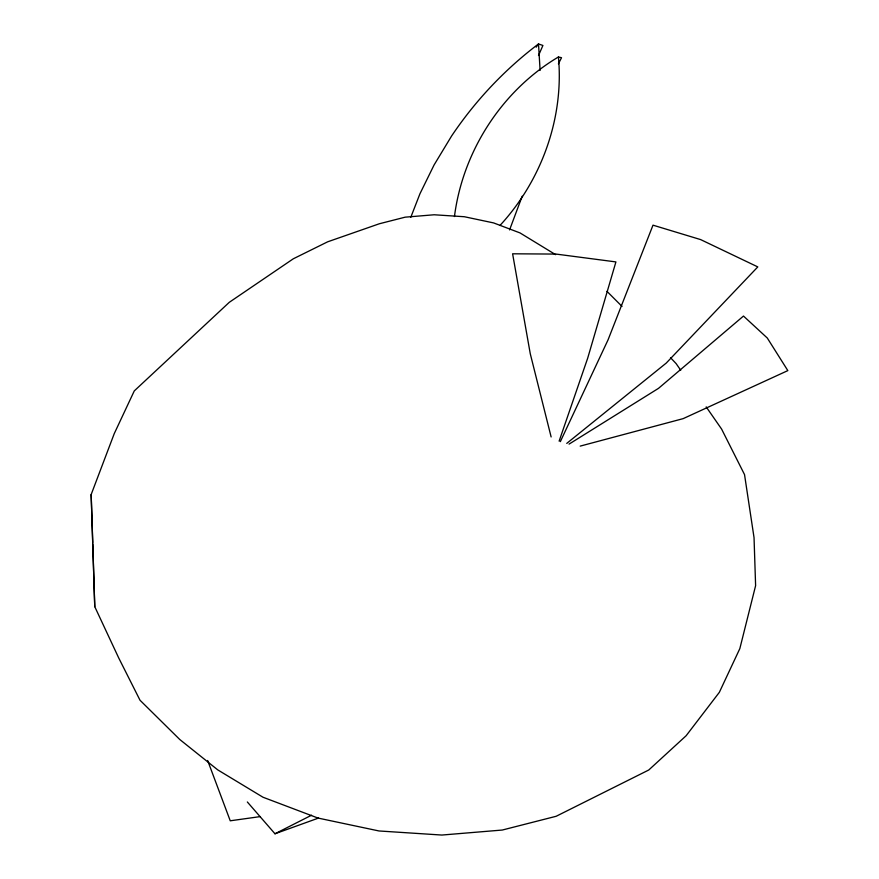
<?xml version="1.0" encoding="UTF-8"?>
<svg xmlns="http://www.w3.org/2000/svg" width="879" height="879" viewBox="0 0 879 879"><rect width="100%" height="100%" fill="white"/><g stroke="black" fill="none" stroke-linecap="round" stroke-linejoin="round"><path stroke-width="1.32" d="M454.454 216.531C462.772 151.364 501.821 90.614 558.429 56.981L561.527 57.717L558.418 63.815M522.192 196.204L509.578 229.913M559.121 441.148L587.666 358.247L615.915 261.92L556.055 254.075L512.611 253.8L530.268 353.743L551.133 436.962M706.189 406.889L721.615 429.095L744.535 474.605L754.039 537.629L755.61 585.667L739.832 648.614L719.341 692.333L686.125 735.745L648.757 770.004L556.143 816.283L502.283 830.04L441.862 835.05L379.003 830.963L318 818.063L262.997 797.231L217.75 769.883L179.799 739.525L140.014 700.244L118.698 657.921L94.756 606.675L91.163 494.536L114.248 433.633L134.278 390.913L229.276 302.321L293.333 258.778L327.658 241.813L379.321 223.771L405.175 217.168L434.16 214.773L464.332 216.728L493.602 222.914L520.005 232.913L555.594 254.646M410.779 217.333L419.964 193.721L434.094 164.944L451.608 135.981C475.264 100.755 504.667 69.551 538.508 43.95L542.914 45.466L538.508 55.52M560.341 441.643L608.048 339.865L652.998 225.167L700.629 239.593L757.797 266.908L666.26 363.06L566.746 443.401M500.008 225.431C541.475 180.481 564.098 118.127 558.429 56.981M569.054 444.115L658.536 388.331L743.491 316.055L767.29 338.019L787.837 370.608L683.17 418.635L580.195 446.114M247.34 801.978L274.984 833.775L311.551 815.207M274.984 833.775L318.572 818.052M260.162 816.613L230.243 820.799L207.642 760.478M606.982 291.356L622.046 306.43M670.523 357.687L676.116 363.598L680.742 370.257M540.113 70.452L538.508 43.95A380.981 135.036 -69.6 0 0 536.19 47.158M91.163 494.536L92.734 542.574M92.778 543.936L94.756 606.675"/></g></svg>
